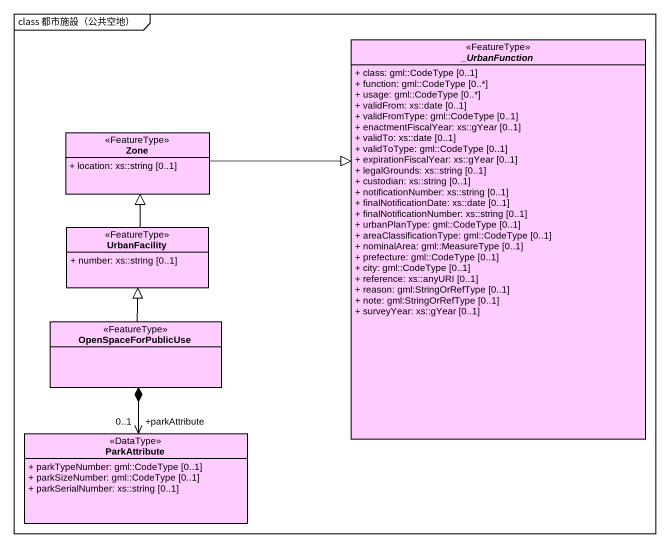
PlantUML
@startuml
mainframe class 都市施設（公共空地）
hide circle
hide empty members
skinparam classAttributeIconSize 0
abstract class "_UrbanFunction" as UrbanFunction <<FeatureType>> #FFCCFF {
  + class: gml::CodeType [0..1]
  + function: gml::CodeType [0..*]
  + usage: gml::CodeType [0..*]
  + validFrom: xs::date [0..1]
  + validFromType: gml::CodeType [0..1]
  + enactmentFiscalYear: xs::gYear [0..1]
  + validTo: xs::date [0..1]
  + validToType: gml::CodeType [0..1]
  + expirationFiscalYear: xs::gYear [0..1]
  + legalGrounds: xs::string [0..1]
  + custodian: xs::string [0..1]
  + notificationNumber: xs::string [0..1]
  + finalNotificationDate: xs::date [0..1]
  + finalNotificationNumber: xs::string [0..1]
  + urbanPlanType: gml::CodeType [0..1]
  + areaClassificationType: gml::CodeType [0..1]
  + nominalArea: gml::MeasureType [0..1]
  + prefecture: gml::CodeType [0..1]
  + city: gml::CodeType [0..1]
  + reference: xs::anyURI [0..1]
  + reason: gml:StringOrRefType [0..1]
  + note: gml:StringOrRefType [0..1]
  + surveyYear: xs::gYear [0..1]
}
class Zone <<FeatureType>> #FFCCFF {
  + location: xs::string [0..1]
}
class UrbanFacility <<FeatureType>> #FFCCFF {
  + number: xs::string [0..1]
}
class OpenSpaceForPublicUse <<FeatureType>> #FFCCFF
class ParkAttribute <<DataType>> #FFCCFF {
  + parkTypeNumber: gml::CodeType [0..1]
  + parkSizeNumber: gml::CodeType [0..1]
  + parkSerialNumber: xs::string [0..1]
}
Zone -right-|> UrbanFunction
UrbanFacility -up-|> Zone
OpenSpaceForPublicUse -up-|> UrbanFacility
ParkAttribute "+parkAttribute\n0..1" <-up-* OpenSpaceForPublicUse
@enduml
